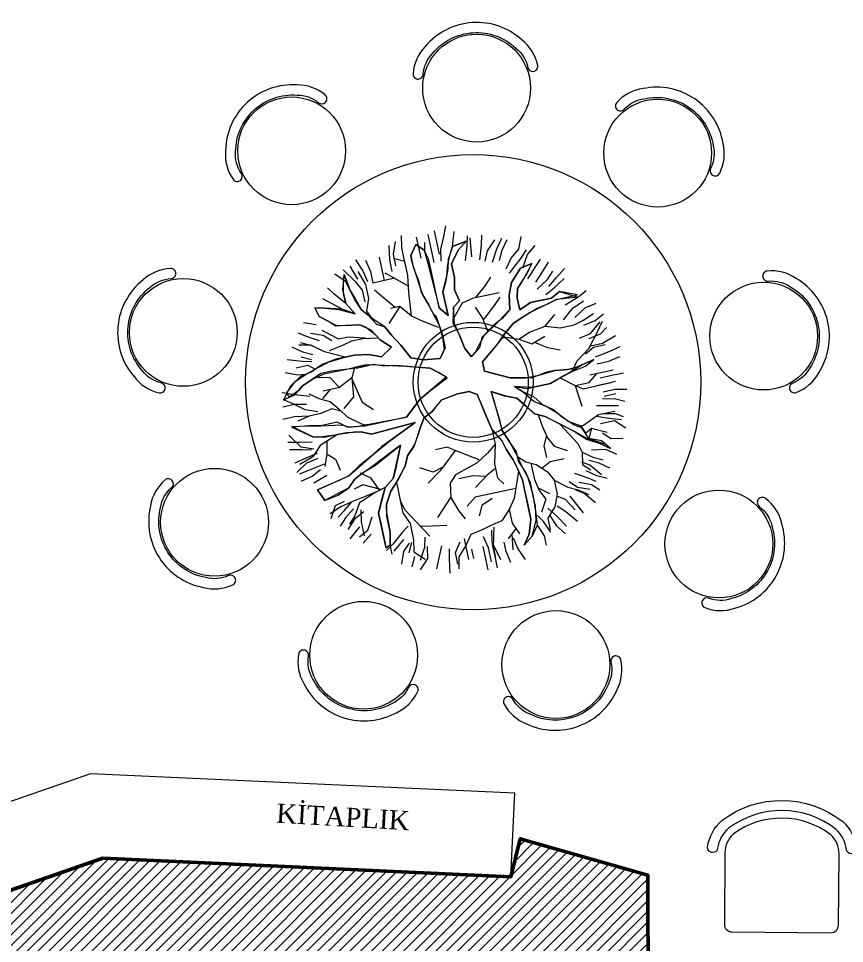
# Model space of a CAD drawing. Header units: millimetres. Extents: x 4980 to 19099, y 3891 to 5773.
# Drawn here: x 5335.9 to 5680.7, y 5071.3 to 5457.4 of the extents above; entities that cross this region are included whole.
import ezdxf

# ---------------------------------------------------------------- set-up
doc = ezdxf.new("R2010")
doc.units = ezdxf.units.MM
for name, color, linetype, lineweight in [('a duvar', 84, 'Continuous', 50), ('no3_ahşap gorunus on kalın', 34, 'Continuous', 20), ('no3_duvar tarama', 253, 'Continuous', 9), ('no3_paslanmaz gorunus on', 163, 'Continuous', 18), ('no3_tefriş izdüşüm', 87, 'Continuous', 15), ('no3_ölçü tefriş', 252, 'Continuous', 0)]:
    doc.layers.add(name, color=color, linetype=linetype, lineweight=lineweight)
doc.layers.add('Kıtc-002 Çizgi', color=7, linetype='Continuous')
doc.layers.add('no3_tefris ön ince_Stift_Nr__194', color=7, linetype='Continuous', lineweight=20, true_color=0x3e007e)
doc.layers.add('no3_yazi tefris_Stift_Nr__152', color=7, linetype='Continuous', lineweight=20, true_color=0x0051a4)
doc.styles.add('ERSTELLTER_STIL_4', font='georgia.ttf')
doc.styles.add('ROMANSTW', font='georgia.ttf')
doc.dimstyles.new('M1', dxfattribs={"dimtxt": 11, "dimasz": 5, "dimexe": 2, "dimexo": 5, "dimgap": 3, "dimtad": 1, "dimdec": 1, "dimzin": 12, "dimdsep": 46, "dimtxsty": 'ROMANSTW', "dimblk": 'ARCHTICK', "dimcen": 0.09, "dimclrd": 251, "dimclre": 251, "dimclrt": 1, "dimadec": 0, "dimazin": 0, "dimtfac": 1, "dimtdec": 1, "dimtix": 1, "dimtmove": 0, "dimatfit": 3, "dimldrblk": 'ARCHTICK', "dimfxl": 1, "dimtolj": 1, "dimtzin": 0, "dimarcsym": 0})

# ---------------------------------------------------------------- blocks, each defined once
blk = doc.blocks.new('S2')
at = {"layer": 'no3_tefris ön ince_Stift_Nr__194', "linetype": 'Continuous', "flags": 128}
for points in [[(-366.36, 3123.35, 0.178701), (-357.54, 3126.97, 0.336852), (-353.17, 3171.56, 0.178701), (-361.12, 3176.83, -0.375565), (-362.74, 3179.09, -0.453948), (-360.15, 3180.95, -0.178701), (-349.76, 3174.06, -0.3419), (-354.67, 3123.85, -0.178701), (-366.2, 3119.12, -0.453948), (-368.39, 3121.44, -0.375565)], [(-363.24, 3173.97), (-392.93, 3176.87, 0.414214), (-396.4, 3174.02), (-400.42, 3132.94, 0.414214), (-397.57, 3129.47), (-367.88, 3126.56, 0.213422), (-359.69, 3129.31, 0.332144), (-355.73, 3169.69, 0.213422)]]:
    blk.add_lwpolyline(points, format="xyb", close=True, dxfattribs=at)
blk = doc.blocks.new('o')
at = {"layer": 'no3_tefris ön ince_Stift_Nr__194', "linetype": 'Continuous', "flags": 128}
blk.add_lwpolyline([(-452696.13, -965640.79, -0.178701), (-452691.67, -965632.37, -0.433633), (-452656.86, -965632.37, -0.178701), (-452652.4, -965640.79, 0.375565), (-452650.3, -965642.63, 0.453948), (-452648.21, -965640.23, 0.178701), (-452654.04, -965629.21, 0.426423), (-452694.49, -965629.21, 0.178701), (-452700.33, -965640.23, 0.453948), (-452698.23, -965642.63, 0.375565)], format="xyb", close=True, dxfattribs=at)
at = {"layer": 'no3_tefris ön ince_Stift_Nr__194', "linetype": 'Continuous'}
blk.add_circle((-452674.27, -965647.99), 22.5, dxfattribs=at)
blk = doc.blocks.new('_ArchTick')
at = {"layer": 'Kıtc-002 Çizgi', "color": 0, "const_width": 0.15}
blk.add_lwpolyline([(-0.5, -0.5), (0.5, 0.5)], dxfattribs=at)
blk = doc.blocks.new('*D95')
at = {"layer": 'Defpoints', "color": 0, "transparency": 16777216}
for p in [(5684.21, 5055.92), (5655.38, 5036.07)]:
    blk.add_point(p, dxfattribs=at)
at = {"layer": 'no3_duvar tarama', "color": 251, "lineweight": -2, "transparency": 16777216}
for p in [(5719.21, 5080), (5655.38, 5036.07)]:
    blk.add_line(p, (5684.21, 5055.92), dxfattribs=at)
at = {"layer": 'no3_duvar tarama', "color": 251, "lineweight": -2, "transparency": 16777216, "xscale": 5, "yscale": 5, "zscale": 5, "rotation": 214.5375401963882}
blk.add_blockref('_ArchTick', (5684.21, 5055.92), dxfattribs=at)
at = {"layer": 'no3_duvar tarama', "color": 1, "transparency": 16777216, "insert": (5700.22, 5078.95), "char_height": 11, "attachment_point": 5, "rotation": 34.5375, "style": 'ROMANSTW'}
blk.add_mtext('\\A1;R35', dxfattribs=at)
blk = doc.blocks.new('AUDIT_I_000527131450-3')
at = {"color": 0, "linetype": 'Continuous'}
for p, q in [((-0.105, 1.993), (0.091, 2.242)), ((0.091, 2.242), (0.05, 2.024)), ((0.469, 2.195), (0.531, 2.211)), ((0.531, 2.055), (0.469, 2.195)), ((0.531, 2.211), (0.656, 2.071)), ((-0.944, 2.024), (-0.788, 2.087)), ((-0.788, 2.087), (-0.695, 1.652)), ((0.578, 1.993), (0.531, 2.055)), ((0.656, 2.071), (0.718, 1.916)), ((-0.851, 1.683), (-0.944, 2.024)), ((-0.121, 1.916), (-0.105, 1.993)), ((0.05, 2.024), (0.019, 1.869)), ((0.64, 1.838), (0.578, 1.993)), ((-0.136, 1.745), (-0.121, 1.916)), ((0.019, 1.869), (-0.028, 1.59)), ((0.687, 1.725), (0.64, 1.838)), ((0.718, 1.916), (0.764, 1.761)), ((-0.152, 1.466), (-0.136, 1.745)), ((0.687, 1.578), (0.687, 1.725)), ((0.764, 1.761), (0.811, 1.59)), ((-0.757, 1.59), (-0.851, 1.683)), ((-0.726, 1.528), (-0.757, 1.59)), ((-0.695, 1.652), (-0.509, 1.311)), ((-0.028, 1.59), (-0.074, 1.528)), ((0.671, 1.404), (0.687, 1.578)), ((0.811, 1.59), (0.826, 1.373)), ((1.339, 1.497), (1.416, 1.59)), ((1.416, 1.59), (1.541, 1.621)), ((1.541, 1.621), (1.509, 1.497)), ((-0.664, 1.373), (-0.726, 1.528)), ((-0.167, 1.373), (-0.152, 1.466)), ((-0.074, 1.528), (-0.09, 1.419)), ((1.25, 1.41), (1.339, 1.497)), ((1.509, 1.497), (1.452, 1.32)), ((-1.689, 1.311), (-1.72, 1.373)), ((-1.72, 1.373), (-1.254, 1.373)), ((-1.254, 1.373), (-1.09, 1.297)), ((-0.447, 0.907), (-0.664, 1.373)), ((-0.229, 1.248), (-0.167, 1.373)), ((-0.09, 1.419), (-0.105, 0.752)), ((0.653, 1.241), (0.671, 1.404)), ((0.826, 1.373), (0.826, 1.248)), ((1.23, 1.279), (1.25, 1.41)), ((-1.534, 1.279), (-1.689, 1.311)), ((-1.267, 1.27), (-1.534, 1.279)), ((-1.161, 1.248), (-1.267, 1.27)), ((-1.006, 1.155), (-1.161, 1.248)), ((-1.09, 1.297), (-0.944, 1.217)), ((-0.944, 1.217), (-0.851, 1.093)), ((-0.509, 1.311), (-0.373, 1.056)), ((-0.217, 1.015), (-0.229, 1.248)), ((0.656, 1.031), (0.653, 1.241)), ((0.826, 1.248), (0.795, 1.062)), ((1.199, 1.093), (1.23, 1.279)), ((1.452, 1.32), (1.354, 1.124)), ((1.354, 1.124), (1.509, 1.217)), ((1.509, 1.217), (1.643, 1.217)), ((1.643, 1.217), (1.789, 1.186)), ((-0.944, 1.093), (-1.006, 1.155)), ((-0.804, 0.969), (-0.944, 1.093)), ((-0.851, 1.093), (-0.587, 0.969)), ((1.152, 1.031), (1.199, 1.093)), ((1.665, 1.124), (1.542, 1.083)), ((1.773, 1.14), (1.665, 1.124)), ((1.882, 1.155), (1.773, 1.14)), ((1.789, 1.186), (1.882, 1.155)), ((-0.726, 0.907), (-0.804, 0.969)), ((-0.587, 0.969), (-0.447, 0.907)), ((-0.373, 1.056), (-0.291, 0.871)), ((-0.198, 0.659), (-0.217, 1.015)), ((0.608, 0.903), (0.656, 1.031)), ((0.795, 1.062), (0.733, 0.907)), ((1.028, 0.923), (1.152, 1.031)), ((1.308, 0.969), (1.16, 0.881)), ((1.385, 1.031), (1.308, 0.969)), ((1.542, 1.083), (1.385, 1.031)), ((-0.602, 0.845), (-0.726, 0.907)), ((-0.499, 0.741), (-0.602, 0.845)), ((-0.291, 0.871), (-0.198, 0.659)), ((0.582, 0.755), (0.608, 0.903)), ((0.733, 0.907), (0.826, 0.752)), ((0.888, 0.814), (0.951, 0.876)), ((0.951, 0.876), (1.028, 0.923)), ((1.16, 0.881), (1.106, 0.783)), ((-0.369, 0.659), (-0.499, 0.741)), ((-0.105, 0.752), (-0.012, 0.643)), ((0.537, 0.594), (0.582, 0.755)), ((0.826, 0.752), (0.888, 0.814)), ((1.106, 0.783), (0.982, 0.721)), ((-0.295, 0.616), (-0.369, 0.659)), ((-0.167, 0.535), (-0.295, 0.616)), ((-0.012, 0.643), (0.085, 0.528)), ((0.826, 0.628), (0.64, 0.535)), ((0.982, 0.721), (0.826, 0.628)), ((-0.105, 0.41), (-0.167, 0.535)), ((0.085, 0.528), (0.17, 0.369)), ((0.489, 0.433), (0.537, 0.594)), ((0.64, 0.535), (0.578, 0.379)), ((-0.043, 0.333), (-0.105, 0.41)), ((0.17, 0.369), (0.282, 0.127)), ((0.454, 0.317), (0.489, 0.433)), ((0.578, 0.379), (0.562, 0.271)), ((0.019, 0.255), (-0.043, 0.333)), ((0.034, 0.147), (0.019, 0.255)), ((0.376, 0.224), (0.454, 0.317)), ((0.562, 0.271), (0.547, 0.162)), ((1.696, 0.24), (1.867, 0.255)), ((1.867, 0.255), (1.944, 0.255)), ((1.944, 0.255), (2.068, 0.162)), ((0.05, 0.038), (0.034, 0.147)), ((0.282, 0.127), (0.376, 0.224)), ((0.547, 0.162), (0.655, 0.081)), ((0.982, 0.084), (1.261, 0.162)), ((1.261, 0.162), (1.409, 0.211)), ((1.409, 0.211), (1.525, 0.224)), ((1.525, 0.224), (1.696, 0.24)), ((2.068, 0.162), (1.975, 0.069)), ((0.05, -0.117), (0.05, 0.038)), ((0.655, 0.081), (0.811, 0.069)), ((0.811, 0.069), (0.982, 0.084)), ((1.199, 0.038), (1.075, -0.055)), ((1.812, 0.06), (1.199, 0.038)), ((1.975, 0.069), (1.812, 0.06)), ((-0.012, -0.21), (0.05, -0.117)), ((0.968, -0.098), (0.795, -0.148)), ((1.168, -0.148), (0.968, -0.098)), ((1.075, -0.055), (1.385, -0.055)), ((1.385, -0.055), (1.587, -0.148)), ((-0.312, -0.267), (-0.097, -0.226)), ((-0.097, -0.226), (-0.012, -0.21)), ((0.609, -0.179), (0.485, -0.241)), ((0.795, -0.148), (0.609, -0.179)), ((1.23, -0.241), (1.168, -0.148)), ((1.385, -0.21), (1.23, -0.241)), ((1.541, -0.241), (1.385, -0.21)), ((1.587, -0.148), (1.727, -0.195)), ((1.727, -0.195), (1.867, -0.257)), ((-0.664, -0.397), (-0.483, -0.299)), ((-0.483, -0.299), (-0.312, -0.267)), ((0.485, -0.241), (0.531, -0.304)), ((0.531, -0.304), (0.64, -0.397)), ((1.727, -0.241), (1.541, -0.241)), ((1.882, -0.366), (1.727, -0.241)), ((1.867, -0.257), (1.944, -0.304)), ((1.944, -0.304), (1.975, -0.49)), ((-2.062, -0.397), (-1.937, -0.49)), ((-1.968, -0.521), (-2.062, -0.397)), ((-0.944, -0.49), (-0.866, -0.459)), ((-0.866, -0.459), (-0.788, -0.428)), ((-0.788, -0.428), (-0.664, -0.397)), ((-0.54, -0.428), (-0.695, -0.49)), ((-0.214, -0.412), (-0.54, -0.428)), ((-0.012, -0.397), (-0.214, -0.412)), ((-0.114, -0.574), (-0.012, -0.397)), ((0.267, -0.366), (0.19, -0.521)), ((0.392, -0.366), (0.267, -0.366)), ((0.485, -0.49), (0.392, -0.366)), ((0.64, -0.397), (0.723, -0.46)), ((0.723, -0.46), (0.86, -0.681)), ((1.975, -0.49), (1.882, -0.366)), ((-1.844, -0.614), (-1.968, -0.521)), ((-1.937, -0.49), (-1.751, -0.552)), ((-1.751, -0.552), (-1.223, -0.552)), ((-1.223, -0.552), (-1.068, -0.521)), ((-1.052, -0.583), (-1.208, -0.629)), ((-1.068, -0.521), (-0.944, -0.49)), ((-0.913, -0.552), (-1.052, -0.583)), ((-0.695, -0.49), (-0.913, -0.552)), ((-0.167, -0.707), (-0.114, -0.574)), ((0.19, -0.521), (0.112, -0.676)), ((0.624, -0.661), (0.485, -0.49)), ((-1.689, -0.629), (-1.844, -0.614)), ((-1.441, -0.645), (-1.689, -0.629)), ((-1.208, -0.629), (-1.441, -0.645)), ((-0.292, -0.8), (-0.167, -0.707)), ((-0.012, -0.707), (-0.109, -0.805)), ((-0.074, -0.924), (-0.012, -0.707)), ((0.112, -0.676), (0.066, -0.878)), ((0.698, -0.741), (0.624, -0.661)), ((0.86, -0.681), (0.982, -0.862)), ((-0.416, -0.893), (-0.292, -0.8)), ((-0.109, -0.805), (-0.258, -0.919)), ((0.795, -0.862), (0.698, -0.741)), ((-0.478, -1.017), (-0.416, -0.893)), ((-0.258, -0.919), (-0.357, -1.064)), ((-0.074, -1.173), (-0.074, -0.924)), ((0.066, -0.878), (0.066, -1.048)), ((0.826, -0.94), (0.795, -0.862)), ((0.888, -1.111), (0.826, -0.94)), ((0.982, -0.862), (1.168, -0.893)), ((1.168, -0.893), (1.323, -0.955)), ((1.323, -0.955), (1.478, -1.111)), ((-0.616, -1.184), (-0.478, -1.017)), ((-0.357, -1.064), (-0.478, -1.188)), ((0.066, -1.048), (0.081, -1.266)), ((1.106, -0.986), (0.951, -0.986)), ((0.951, -0.986), (1.013, -1.142)), ((1.23, -1.017), (1.106, -0.986)), ((1.308, -1.095), (1.23, -1.017)), ((-0.757, -1.359), (-0.616, -1.184)), ((-0.478, -1.188), (-0.602, -1.297)), ((-0.043, -1.266), (-0.074, -1.173)), ((0.951, -1.359), (0.888, -1.111)), ((1.013, -1.142), (1.013, -1.421)), ((1.447, -1.219), (1.308, -1.095)), ((1.478, -1.111), (1.509, -1.266)), ((-0.602, -1.297), (-0.695, -1.444)), ((0.003, -1.421), (-0.043, -1.266)), ((0.081, -1.266), (0.058, -1.427)), ((1.509, -1.266), (1.447, -1.219)), ((-0.903, -1.519), (-0.757, -1.359)), ((-0.695, -1.444), (-0.804, -1.483)), ((0.081, -1.638), (0.003, -1.421)), ((0.058, -1.427), (0.066, -1.561)), ((0.982, -1.483), (0.951, -1.359)), ((1.013, -1.421), (1.075, -1.545)), ((-0.882, -1.514), (-1.006, -1.716)), ((-1.006, -1.716), (-0.903, -1.519)), ((-0.757, -1.576), (-0.882, -1.514)), ((-0.804, -1.483), (-0.757, -1.576)), ((0.066, -1.561), (0.109, -1.787)), ((0.951, -1.762), (0.982, -1.483)), ((1.075, -1.545), (0.951, -1.762)), ((0.109, -1.787), (0.081, -1.638))]:
    blk.add_line(p, q, dxfattribs=at)
blk = doc.blocks.new('P_______________10____A_')
at = {"layer": 'no3_tefriş izdüşüm', "linetype": 'Continuous'}
for p, q in [((-0.509, 2.304), (-0.416, 2.149)), ((-0.354, 2.149), (-0.385, 2.304)), ((-0.198, 2.335), (-0.229, 2.18)), ((-0.198, 2.18), (-0.012, 2.304)), ((-0.136, 2.18), (-0.105, 2.335)), ((0.205, 2.18), (0.205, 2.335)), ((0.361, 2.149), (0.361, 2.304)), ((-0.633, 2.273), (-0.602, 2.118)), ((-0.509, 2.118), (-0.54, 2.273)), ((-0.354, 2.055), (-0.416, 2.242)), ((-0.229, 2.18), (-0.261, 2.055)), ((-0.261, 2.024), (-0.198, 2.18)), ((-0.167, 2.024), (-0.136, 2.18)), ((0.081, 2.242), (-0.012, 2.118)), ((0.05, 2.024), (0.081, 2.242)), ((0.174, 1.993), (0.205, 2.18)), ((0.361, 2.149), (0.454, 2.273)), ((0.609, 2.149), (0.454, 2.273)), ((0.454, 2.273), (0.485, 2.118)), ((0.485, 2.118), (0.547, 2.273)), ((0.795, 2.18), (0.733, 2.024)), ((-0.788, 2.087), (-0.944, 2.024)), ((-0.757, 1.931), (-0.788, 2.087)), ((-0.633, 1.931), (-0.695, 2.118)), ((-0.602, 2.118), (-0.54, 1.993)), ((-0.478, 1.931), (-0.509, 2.118)), ((-0.416, 2.149), (-0.385, 1.993)), ((-0.323, 1.993), (-0.354, 2.149)), ((-0.229, 1.931), (-0.354, 2.055)), ((-0.012, 2.118), (-0.105, 1.993)), ((0.174, 1.993), (0.143, 2.149)), ((0.267, 2.024), (0.361, 2.149)), ((0.329, 1.993), (0.361, 2.149)), ((0.423, 1.931), (0.485, 2.118)), ((0.485, 2.118), (0.578, 1.993)), ((0.702, 1.993), (0.609, 2.149)), ((0.888, 1.931), (0.951, 2.118)), ((-1.192, 1.993), (-1.037, 1.9)), ((-1.068, 1.838), (-1.13, 1.993)), ((-0.944, 2.024), (-0.913, 1.838)), ((-0.726, 1.776), (-0.757, 1.931)), ((-0.354, 1.869), (-0.509, 1.931)), ((-0.136, 1.683), (-0.229, 1.931)), ((-0.105, 1.993), (-0.136, 1.838)), ((0.019, 1.869), (0.05, 2.024)), ((0.174, 1.838), (0.174, 1.993)), ((0.205, 1.869), (0.267, 2.024)), ((0.361, 1.807), (0.454, 1.931)), ((0.578, 1.993), (0.64, 1.838)), ((0.733, 1.838), (0.702, 1.993)), ((0.733, 2.024), (0.718, 1.916)), ((0.826, 2.024), (0.826, 1.869)), ((0.857, 1.807), (0.888, 1.931)), ((0.951, 1.931), (0.888, 1.807)), ((1.106, 2.024), (1.013, 1.9)), ((1.075, 1.776), (1.106, 1.931)), ((-1.223, 1.807), (-1.316, 1.9)), ((-1.192, 1.9), (-1.13, 1.807)), ((-1.037, 1.683), (-1.068, 1.838)), ((-1.037, 1.9), (-1.006, 1.776)), ((-0.913, 1.838), (-0.851, 1.683)), ((-0.354, 1.869), (-0.447, 1.776)), ((-0.198, 1.838), (-0.354, 1.869)), ((-0.136, 1.838), (-0.136, 1.652)), ((0.019, 1.652), (0.019, 1.869)), ((0.205, 1.683), (0.174, 1.838)), ((0.64, 1.838), (0.671, 1.683)), ((0.795, 1.683), (0.733, 1.838)), ((0.826, 1.869), (0.755, 1.785)), ((1.013, 1.9), (0.951, 1.776)), ((1.137, 1.9), (1.075, 1.776)), ((1.199, 1.807), (1.261, 1.9)), ((-1.503, 1.807), (-1.378, 1.652)), ((-1.378, 1.807), (-1.254, 1.683)), ((-1.223, 1.683), (-1.316, 1.776)), ((-1.13, 1.683), (-1.223, 1.807)), ((-1.13, 1.807), (-1.037, 1.683)), ((-0.695, 1.652), (-0.726, 1.776)), ((-0.447, 1.776), (-0.602, 1.745)), ((0.298, 1.683), (0.361, 1.807)), ((0.454, 1.652), (0.361, 1.776)), ((0.454, 1.528), (0.454, 1.745)), ((0.609, 1.621), (0.64, 1.776)), ((0.951, 1.621), (1.075, 1.776)), ((1.075, 1.776), (0.982, 1.652)), ((1.106, 1.652), (1.199, 1.807)), ((1.23, 1.745), (1.168, 1.59)), ((1.385, 1.807), (1.323, 1.652)), ((-1.596, 1.652), (-1.503, 1.528)), ((-1.503, 1.683), (-1.441, 1.559)), ((-1.316, 1.621), (-1.503, 1.621)), ((-1.161, 1.59), (-1.316, 1.621)), ((-1.254, 1.683), (-1.192, 1.559)), ((-1.068, 1.59), (-1.223, 1.683)), ((-0.977, 1.352), (-1.068, 1.59)), ((-1.006, 1.497), (-1.037, 1.683)), ((-0.851, 1.497), (-0.882, 1.621)), ((-0.851, 1.683), (-0.757, 1.59)), ((-0.757, 1.59), (-0.695, 1.466)), ((-0.602, 1.497), (-0.695, 1.652)), ((-0.136, 1.652), (-0.136, 1.559)), ((-0.074, 1.528), (0.019, 1.652)), ((0.05, 1.497), (0.174, 1.59)), ((0.143, 1.559), (0.205, 1.683)), ((0.174, 1.59), (0.298, 1.683)), ((0.454, 1.528), (0.609, 1.621)), ((0.671, 1.683), (0.671, 1.559)), ((0.826, 1.497), (0.795, 1.683)), ((0.826, 1.373), (0.951, 1.621)), ((1.168, 1.59), (1.075, 1.497)), ((1.075, 1.404), (1.23, 1.59)), ((1.416, 1.59), (1.261, 1.404)), ((1.541, 1.621), (1.416, 1.59)), ((1.509, 1.497), (1.541, 1.621)), ((-1.441, 1.559), (-1.285, 1.466)), ((-0.975, 1.342), (-1.006, 1.497)), ((-0.959, 1.279), (-0.851, 1.497)), ((-0.788, 1.373), (-0.695, 1.497)), ((-0.695, 1.466), (-0.633, 1.279)), ((-0.509, 1.311), (-0.602, 1.497)), ((-0.136, 1.559), (-0.167, 1.373)), ((-0.105, 1.311), (-0.074, 1.528)), ((-0.074, 1.342), (0.05, 1.497)), ((0.298, 1.373), (0.174, 1.528)), ((0.547, 1.342), (0.454, 1.528)), ((0.671, 1.559), (0.671, 1.404)), ((0.826, 1.248), (0.826, 1.497)), ((0.982, 1.373), (0.951, 1.559)), ((1.447, 1.279), (1.509, 1.497)), ((1.447, 1.279), (1.634, 1.497)), ((-1.689, 1.279), (-1.751, 1.373)), ((-1.534, 1.373), (-1.72, 1.373)), ((-1.409, 1.373), (-1.534, 1.373)), ((-1.254, 1.373), (-1.409, 1.373)), ((-1.13, 1.311), (-1.254, 1.373)), ((-0.944, 1.217), (-0.975, 1.342)), ((-0.964, 1.299), (-0.788, 1.373)), ((-0.167, 1.373), (-0.229, 1.248)), ((-0.105, 1.279), (-0.074, 1.342)), ((0.544, 1.348), (0.205, 1.279)), ((0.547, 1.342), (0.298, 1.373)), ((0.671, 1.279), (0.547, 1.342)), ((0.671, 1.404), (0.671, 1.248)), ((1.013, 1.248), (0.982, 1.373)), ((1.075, 1.279), (1.075, 1.404)), ((1.261, 1.404), (1.23, 1.279)), ((1.509, 1.217), (1.665, 1.342)), ((1.665, 1.342), (1.758, 1.404)), ((-1.968, 1.217), (-1.813, 1.155)), ((-1.813, 1.311), (-1.689, 1.311)), ((-1.782, 1.279), (-1.658, 1.124)), ((-1.689, 1.311), (-1.534, 1.279)), ((-1.565, 1.124), (-1.689, 1.279)), ((-1.534, 1.279), (-1.316, 1.279)), ((-1.316, 1.279), (-1.161, 1.248)), ((-1.161, 1.248), (-1.006, 1.155)), ((-0.944, 1.217), (-1.13, 1.311)), ((-0.851, 1.093), (-0.944, 1.217)), ((-0.633, 1.279), (-0.447, 0.907)), ((-0.416, 1.155), (-0.509, 1.311)), ((-0.229, 1.248), (-0.198, 0.659)), ((-0.105, 1.124), (-0.105, 1.311)), ((0.205, 1.279), (0.081, 1.155)), ((0.671, 1.124), (0.671, 1.279)), ((0.671, 1.248), (0.671, 1.093)), ((0.795, 1.062), (0.826, 1.248)), ((1.013, 1.062), (1.075, 1.279)), ((1.013, 1.093), (1.013, 1.248)), ((1.23, 1.279), (1.199, 1.093)), ((1.354, 1.124), (1.447, 1.279)), ((1.509, 1.217), (1.354, 1.124)), ((1.696, 1.217), (1.509, 1.217)), ((1.882, 1.155), (1.696, 1.217)), ((1.789, 1.155), (1.913, 1.279)), ((-2.031, 1.093), (-1.906, 1.031)), ((-1.844, 1.093), (-1.72, 1.031)), ((-1.813, 1.155), (-1.72, 1.062)), ((-1.503, 1.031), (-1.565, 1.124)), ((-1.006, 1.155), (-0.882, 1.031)), ((-0.726, 1.031), (-0.851, 1.093)), ((-0.198, 0.659), (-0.416, 1.155)), ((-0.105, 0.752), (-0.105, 1.124)), ((0.671, 1.093), (0.64, 0.969)), ((0.982, 0.907), (1.013, 1.093)), ((1.199, 1.093), (1.106, 0.969)), ((1.385, 1.031), (1.541, 1.093)), ((1.541, 1.093), (1.789, 1.155)), ((1.665, 1.124), (1.882, 1.155)), ((1.944, 1.155), (1.758, 1.031)), ((-1.968, 0.876), (-2.093, 1)), ((-1.844, 1.031), (-1.968, 0.907)), ((-1.968, 0.969), (-1.813, 0.876)), ((-1.689, 1), (-1.844, 1.031)), ((-1.285, 1.031), (-1.689, 0.783)), ((-1.472, 1), (-1.689, 1)), ((-1.316, 1.062), (-1.472, 1)), ((-1.192, 1.062), (-1.316, 1.062)), ((-1.161, 1.062), (-1.285, 1.031)), ((-0.913, 1.062), (-1.192, 1.062)), ((-0.882, 1.031), (-0.726, 0.907)), ((-0.447, 0.907), (-0.726, 1.031)), ((0.64, 0.969), (0.547, 0.628)), ((0.733, 0.907), (0.795, 1.062)), ((1.106, 0.969), (0.951, 0.876)), ((1.23, 0.907), (1.385, 1.031)), ((1.246, 0.92), (1.354, 0.969)), ((1.354, 0.969), (1.509, 0.907)), ((1.634, 0.969), (1.478, 0.969)), ((1.758, 1.031), (1.634, 0.969)), ((1.696, 0.907), (1.882, 0.969)), ((1.975, 1.062), (1.789, 1)), ((1.882, 0.907), (2.037, 0.969)), ((-1.813, 0.845), (-1.968, 0.876)), ((-1.813, 0.876), (-1.689, 0.845)), ((-1.534, 0.876), (-1.565, 0.721)), ((-0.726, 0.907), (-0.602, 0.845)), ((-0.602, 0.845), (-0.478, 0.721)), ((0.826, 0.752), (0.733, 0.907)), ((0.951, 0.876), (0.826, 0.752)), ((1.106, 0.783), (1.23, 0.907)), ((1.509, 0.907), (1.696, 0.907)), ((1.727, 0.876), (1.882, 0.907)), ((2.006, 0.845), (1.851, 0.814)), ((-2.124, 0.783), (-1.844, 0.659)), ((0.081, 0.535), (-0.105, 0.752)), ((0.982, 0.721), (1.106, 0.783)), ((1.478, 0.721), (1.603, 0.814)), ((1.851, 0.814), (1.696, 0.814)), ((1.696, 0.522), (1.696, 0.814)), ((-2.217, 0.628), (-2.031, 0.597)), ((-1.565, 0.721), (-1.596, 0.535)), ((-1.472, 0.628), (-1.378, 0.535)), ((-0.882, 0.472), (-1.006, 0.659)), ((-0.882, 0.566), (-0.788, 0.721)), ((-0.478, 0.721), (-0.261, 0.597)), ((0.547, 0.628), (0.454, 0.317)), ((0.64, 0.535), (0.826, 0.628)), ((0.826, 0.628), (0.982, 0.721)), ((1.323, 0.535), (1.137, 0.721)), ((1.323, 0.597), (1.478, 0.721)), ((1.323, 0.535), (1.323, 0.659)), ((1.559, 0.368), (1.789, 0.628)), ((1.696, 0.659), (2.006, 0.659)), ((-2.031, 0.472), (-2.186, 0.503)), ((-2.124, 0.503), (-1.968, 0.503)), ((-2.031, 0.597), (-1.906, 0.566)), ((-1.968, 0.503), (-1.844, 0.41)), ((-1.378, 0.535), (-1.254, 0.41)), ((-0.843, 0.428), (-0.882, 0.566)), ((-0.261, 0.597), (-0.167, 0.535)), ((-0.167, 0.535), (-0.105, 0.41)), ((0.298, 0.131), (0.081, 0.535)), ((0.578, 0.379), (0.64, 0.535)), ((1.168, 0.41), (1.323, 0.535)), ((1.789, 0.535), (1.944, 0.535)), ((1.944, 0.535), (2.131, 0.503)), ((-1.906, 0.348), (-2.031, 0.472)), ((-1.254, 0.41), (-1.441, 0.348)), ((-1.068, 0.379), (-1.254, 0.41)), ((-0.975, 0.286), (-1.068, 0.379)), ((-0.664, 0.224), (-0.882, 0.472)), ((-0.602, 0.317), (-0.602, 0.472)), ((-0.105, 0.41), (0.019, 0.255)), ((0.547, 0.162), (0.578, 0.379)), ((1.075, 0.286), (1.168, 0.41)), ((1.168, 0.41), (1.478, 0.379)), ((1.478, 0.379), (1.696, 0.348)), ((1.851, 0.472), (2.006, 0.472)), ((1.882, 0.348), (1.944, 0.472)), ((2.006, 0.472), (2.162, 0.41)), ((-2.093, 0.348), (-1.968, 0.348)), ((-1.968, 0.286), (-2.093, 0.286)), ((-1.968, 0.348), (-1.813, 0.348)), ((-1.782, 0.255), (-1.906, 0.348)), ((-1.751, 0.1), (-1.782, 0.255)), ((-1.441, 0.348), (-1.565, 0.286)), ((-1.037, 0.069), (-1.037, 0.255)), ((-0.882, -0.024), (-0.975, 0.286)), ((-0.664, 0.224), (-0.602, 0.317)), ((0.019, 0.255), (0.05, 0.038)), ((0.454, 0.317), (0.298, 0.131)), ((0.951, 0.1), (1.075, 0.286)), ((1.789, 0.255), (1.603, 0.224)), ((1.696, 0.348), (1.882, 0.348)), ((1.758, 0.348), (1.913, 0.348)), ((1.944, 0.255), (1.789, 0.255)), ((1.913, 0.348), (2.068, 0.348)), ((2.068, 0.162), (1.944, 0.255)), ((2.068, 0.348), (2.224, 0.317)), ((-2.279, 0.131), (-2.093, 0.131)), ((-2.093, 0.131), (-1.968, 0.131)), ((-1.316, 0.1), (-1.409, 0.224)), ((-0.851, -0.055), (-0.664, 0.224)), ((0.671, 0.069), (0.547, 0.162)), ((1.137, 0.131), (1.106, 0.1)), ((1.261, 0.162), (1.137, 0.131)), ((1.447, 0.224), (1.261, 0.162)), ((1.603, 0.224), (1.447, 0.224)), ((1.882, 0.131), (2.006, 0.131)), ((1.975, 0.069), (2.068, 0.162)), ((2.006, 0.131), (2.162, 0.131)), ((-2.279, 0.007), (-2.124, 0.007)), ((-2.186, 0.069), (-1.999, 0.069)), ((-2.186, -0.055), (-1.937, 0.007)), ((-2.124, 0.007), (-1.968, 0.007)), ((-1.999, 0.007), (-2.124, 0.007)), ((-1.999, 0.069), (-1.844, 0.1)), ((-1.751, -0.055), (-1.999, 0.007)), ((-1.937, 0.007), (-1.782, -0.024)), ((-1.72, -0.024), (-1.751, 0.1)), ((-1.441, 0.038), (-1.565, 0.1)), ((-1.378, -0.117), (-1.441, 0.038)), ((-1.316, -0.446), (-1.316, 0.1)), ((-1.068, -0.117), (-1.192, 0.069)), ((-1.082, -0.097), (-1.037, 0.069)), ((0.05, 0.038), (0.05, -0.117)), ((0.857, 0.069), (0.671, 0.069)), ((1.106, 0.1), (0.857, 0.069)), ((1.075, -0.055), (1.199, 0.038)), ((1.199, 0.038), (1.385, 0.038)), ((1.385, 0.038), (1.509, 0.038)), ((1.509, 0.038), (1.696, 0.038)), ((1.696, 0.038), (1.851, 0.038)), ((1.851, 0.038), (1.975, 0.069)), ((1.944, 0.069), (2.068, 0.038)), ((-1.689, -0.179), (-1.72, -0.024)), ((-1.006, -0.241), (-1.068, -0.117)), ((-0.788, -0.179), (-0.882, -0.024)), ((0.05, -0.117), (-0.012, -0.21)), ((0.795, -0.148), (0.951, -0.117)), ((0.951, -0.117), (1.168, -0.148)), ((1.23, -0.055), (1.075, -0.055)), ((1.385, -0.055), (1.23, -0.055)), ((1.509, -0.117), (1.385, -0.055)), ((1.665, -0.179), (1.509, -0.117)), ((1.789, -0.024), (1.975, -0.024)), ((1.789, -0.117), (1.944, -0.148)), ((1.882, -0.117), (2.006, -0.117)), ((1.975, -0.024), (2.162, -0.024)), ((2.006, -0.117), (2.193, -0.117)), ((-2.248, -0.179), (-2.093, -0.148)), ((-2.093, -0.148), (-1.968, -0.148)), ((-1.829, -0.335), (-1.937, -0.21)), ((-1.565, -0.304), (-1.689, -0.179)), ((-0.695, -0.304), (-0.788, -0.179)), ((-0.012, -0.21), (-0.509, -0.304)), ((0.485, -0.241), (0.609, -0.179)), ((0.609, -0.179), (0.795, -0.148)), ((1.034, -0.129), (1.199, -0.273)), ((1.168, -0.148), (1.23, -0.241)), ((1.23, -0.241), (1.385, -0.21)), ((1.385, -0.21), (1.541, -0.241)), ((1.789, -0.21), (1.665, -0.179)), ((1.944, -0.304), (1.789, -0.21)), ((1.944, -0.148), (2.068, -0.21)), ((2.068, -0.21), (2.224, -0.273)), ((-2.093, -0.304), (-2.248, -0.366)), ((-2.093, -0.241), (-1.883, -0.273)), ((-1.937, -0.273), (-2.093, -0.304)), ((-1.751, -0.304), (-1.906, -0.366)), ((-1.565, -0.304), (-1.751, -0.304)), ((-1.441, -0.397), (-1.565, -0.304)), ((-1.13, -0.241), (-1.223, -0.304)), ((-0.944, -0.241), (-1.13, -0.241)), ((-0.695, -0.304), (-0.944, -0.241)), ((-0.509, -0.304), (-0.695, -0.304)), ((-0.509, -0.304), (-0.664, -0.397)), ((0.578, -0.366), (0.485, -0.241)), ((1.199, -0.273), (1.23, -0.428)), ((1.541, -0.241), (1.727, -0.241)), ((1.727, -0.241), (1.882, -0.366)), ((1.975, -0.49), (1.944, -0.304)), ((1.944, -0.304), (2.131, -0.366)), ((-1.937, -0.49), (-2.062, -0.397)), ((-2.062, -0.397), (-1.968, -0.521)), ((-1.102, -0.528), (-1.441, -0.397)), ((-0.788, -0.428), (-0.944, -0.49)), ((-0.664, -0.397), (-0.788, -0.428)), ((-0.695, -0.49), (-0.54, -0.428)), ((-0.54, -0.428), (-0.416, -0.428)), ((-0.416, -0.428), (-0.012, -0.397)), ((-0.012, -0.397), (-0.105, -0.552)), ((0.112, -0.676), (0.267, -0.366)), ((0.267, -0.366), (0.392, -0.366)), ((0.392, -0.366), (0.578, -0.614)), ((0.702, -0.428), (0.578, -0.366)), ((0.826, -0.614), (0.702, -0.428)), ((0.951, -0.49), (1.106, -0.428)), ((1.23, -0.428), (1.23, -0.645)), ((1.23, -0.459), (1.354, -0.614)), ((1.727, -0.428), (1.913, -0.49)), ((1.882, -0.366), (1.975, -0.49)), ((-1.968, -0.521), (-1.782, -0.614)), ((-1.751, -0.552), (-1.937, -0.49)), ((-1.534, -0.552), (-1.751, -0.552)), ((-1.378, -0.552), (-1.534, -0.552)), ((-1.223, -0.552), (-1.378, -0.552)), ((-1.068, -0.521), (-1.223, -0.552)), ((-1.13, -0.614), (-0.975, -0.552)), ((-0.944, -0.49), (-1.068, -0.521)), ((-0.913, -0.552), (-1.006, -0.645)), ((-0.975, -0.552), (-0.851, -0.552)), ((-0.851, -0.552), (-0.695, -0.49)), ((-0.105, -0.552), (-0.167, -0.707)), ((0.764, -0.521), (0.951, -0.49)), ((0.922, -0.495), (1.075, -0.676)), ((1.758, -0.521), (2.006, -0.552)), ((1.913, -0.49), (2.037, -0.521)), ((-1.999, -0.676), (-2.124, -0.676)), ((-1.844, -0.614), (-1.999, -0.676)), ((-1.968, -0.769), (-1.813, -0.707)), ((-1.813, -0.707), (-1.72, -0.645)), ((-1.782, -0.614), (-1.596, -0.645)), ((-1.534, -0.8), (-1.689, -0.707)), ((-1.596, -0.645), (-1.441, -0.645)), ((-1.441, -0.645), (-1.285, -0.645)), ((-1.254, -0.707), (-1.409, -0.738)), ((-1.285, -0.645), (-1.13, -0.614)), ((-1.037, -0.707), (-1.254, -0.707)), ((-1.006, -0.645), (-1.068, -0.769)), ((-0.167, -0.707), (-0.416, -0.893)), ((-0.105, -0.8), (-0.012, -0.707)), ((-0.012, -0.707), (-0.074, -0.862)), ((0.081, -0.8), (0.112, -0.676)), ((0.578, -0.614), (0.671, -0.707)), ((0.64, -0.676), (0.64, -0.738)), ((0.671, -0.707), (0.795, -0.862)), ((0.888, -0.738), (0.826, -0.614)), ((1.075, -0.676), (1.168, -0.769)), ((1.23, -0.645), (1.23, -0.769)), ((1.354, -0.614), (1.447, -0.707)), ((1.665, -0.676), (1.789, -0.738)), ((1.696, -0.614), (1.882, -0.676)), ((1.882, -0.676), (2.006, -0.707)), ((-1.782, -0.769), (-1.937, -0.769)), ((-1.751, -0.8), (-1.906, -0.862)), ((-1.658, -0.893), (-1.782, -0.769)), ((-1.782, -0.893), (-1.658, -0.8)), ((-1.409, -0.738), (-1.534, -0.8)), ((-1.378, -0.738), (-1.472, -0.862)), ((-1.068, -0.769), (-1.192, -0.893)), ((-1.13, -0.831), (-1.068, -0.955)), ((-0.198, -0.924), (-0.105, -0.8)), ((0.05, -0.955), (0.081, -0.8)), ((0.64, -0.738), (0.578, -0.893)), ((0.982, -0.862), (0.888, -0.738)), ((1.634, -0.769), (1.789, -0.862)), ((1.789, -0.738), (1.913, -0.862)), ((-1.906, -0.862), (-2.031, -0.955)), ((-1.937, -0.986), (-1.782, -0.893)), ((-1.751, -1.017), (-1.658, -0.924)), ((-1.503, -0.955), (-1.658, -0.893)), ((-1.596, -1.048), (-1.534, -0.955)), ((-1.316, -0.955), (-1.503, -0.955)), ((-1.316, -0.955), (-1.441, -1.111)), ((-1.192, -0.893), (-1.316, -0.955)), ((-1.068, -0.955), (-1.068, -1.142)), ((-1.006, -0.924), (-0.851, -0.924)), ((-0.851, -0.924), (-0.726, -0.986)), ((-0.602, -0.955), (-0.757, -0.986)), ((-0.435, -0.931), (-0.602, -0.955)), ((-0.416, -0.893), (-0.478, -1.017)), ((-0.323, -1.017), (-0.198, -0.924)), ((-0.074, -0.862), (-0.074, -0.986)), ((0.081, -1.142), (0.05, -0.955)), ((0.578, -0.893), (0.485, -1.048)), ((0.578, -0.893), (0.64, -1.048)), ((0.795, -0.862), (0.857, -1.017)), ((1.168, -0.893), (0.982, -0.862)), ((1.323, -0.955), (1.168, -0.893)), ((1.478, -1.111), (1.323, -0.955)), ((1.447, -0.955), (1.603, -1.142)), ((1.509, -0.924), (1.634, -1.017)), ((1.634, -0.862), (1.758, -0.924)), ((1.758, -0.924), (1.882, -1.017)), ((1.789, -0.862), (1.913, -0.955)), ((-1.906, -1.142), (-1.751, -1.017)), ((-1.751, -1.142), (-1.596, -1.048)), ((-0.882, -1.048), (-0.975, -1.204)), ((-0.757, -0.986), (-0.882, -1.048)), ((-0.478, -1.017), (-0.633, -1.204)), ((-0.416, -1.142), (-0.323, -1.017)), ((-0.074, -0.986), (-0.074, -1.173)), ((0.497, -1.085), (0.392, -1.235)), ((0.485, -1.048), (0.547, -1.235)), ((0.64, -1.048), (0.671, -1.266)), ((0.857, -1.017), (0.919, -1.204)), ((1.013, -1.142), (0.951, -0.986)), ((0.951, -0.986), (1.106, -0.986)), ((1.106, -0.986), (1.23, -1.017)), ((1.23, -1.017), (1.385, -1.173)), ((1.634, -1.017), (1.727, -1.142)), ((-1.689, -1.173), (-1.813, -1.235)), ((-1.565, -1.111), (-1.689, -1.173)), ((-1.565, -1.297), (-1.503, -1.204)), ((-1.441, -1.111), (-1.503, -1.235)), ((-1.472, -1.235), (-1.378, -1.142)), ((-0.616, -1.184), (-0.913, -1.359)), ((-0.633, -1.204), (-0.757, -1.359)), ((-0.54, -1.235), (-0.416, -1.142)), ((-0.074, -1.173), (-0.012, -1.359)), ((0.081, -1.266), (0.081, -1.142)), ((0.919, -1.204), (0.951, -1.359)), ((1.013, -1.266), (1.013, -1.142)), ((1.323, -1.173), (1.416, -1.266)), ((1.385, -1.173), (1.509, -1.266)), ((1.509, -1.266), (1.478, -1.111)), ((1.478, -1.142), (1.634, -1.235)), ((1.603, -1.142), (1.696, -1.235)), ((1.727, -1.142), (1.882, -1.204)), ((-1.72, -1.421), (-1.565, -1.297)), ((-1.503, -1.235), (-1.596, -1.359)), ((-1.534, -1.39), (-1.472, -1.235)), ((-1.409, -1.266), (-1.472, -1.421)), ((-1.285, -1.235), (-1.378, -1.39)), ((-0.664, -1.359), (-0.54, -1.235)), ((-0.027, -1.313), (-0.167, -1.483)), ((0.05, -1.483), (0.081, -1.266)), ((0.392, -1.235), (0.329, -1.39)), ((0.671, -1.266), (0.609, -1.452)), ((0.671, -1.266), (0.795, -1.421)), ((1.013, -1.421), (1.013, -1.266)), ((1.168, -1.266), (1.261, -1.421)), ((1.261, -1.266), (1.385, -1.39)), ((1.416, -1.266), (1.541, -1.39)), ((1.634, -1.235), (1.727, -1.359)), ((-1.472, -1.421), (-1.565, -1.514)), ((-1.378, -1.39), (-1.441, -1.483)), ((-1.378, -1.514), (-1.285, -1.39)), ((-1.192, -1.359), (-1.285, -1.452)), ((-1.223, -1.452), (-1.161, -1.359)), ((-1.037, -1.39), (-1.192, -1.359)), ((-1.037, -1.39), (-1.13, -1.514)), ((-0.913, -1.359), (-1.037, -1.39)), ((-0.757, -1.359), (-0.882, -1.483)), ((-0.726, -1.452), (-0.664, -1.359)), ((-0.695, -1.405), (-0.695, -1.483)), ((-0.012, -1.359), (0.019, -1.483)), ((0.951, -1.359), (0.982, -1.483)), ((1.075, -1.545), (1.013, -1.421)), ((1.075, -1.359), (1.137, -1.483)), ((1.168, -1.421), (1.261, -1.545)), ((1.261, -1.421), (1.354, -1.514)), ((1.385, -1.39), (1.478, -1.483)), ((-1.441, -1.638), (-1.378, -1.514)), ((-1.378, -1.576), (-1.223, -1.452)), ((-1.223, -1.576), (-1.161, -1.452)), ((-1.13, -1.514), (-1.192, -1.638)), ((-1.068, -1.7), (-1.037, -1.514)), ((-0.882, -1.483), (-0.975, -1.638)), ((-0.944, -1.669), (-0.882, -1.514)), ((-0.882, -1.514), (-0.726, -1.452)), ((-0.695, -1.483), (-0.602, -1.7)), ((-0.167, -1.483), (-0.447, -1.514)), ((-0.167, -1.483), (-0.229, -1.576)), ((-0.167, -1.483), (-0.167, -1.669)), ((0.019, -1.483), (0.05, -1.669)), ((0.019, -1.483), (0.143, -1.576)), ((0.081, -1.638), (0.05, -1.483)), ((0.609, -1.452), (0.609, -1.638)), ((0.702, -1.514), (0.826, -1.669)), ((0.982, -1.483), (0.982, -1.638)), ((0.982, -1.762), (1.075, -1.545)), ((1.137, -1.483), (1.23, -1.638)), ((1.261, -1.545), (1.354, -1.669)), ((-1.316, -1.7), (-1.223, -1.576)), ((-0.975, -1.638), (-1.068, -1.762)), ((-1.068, -1.762), (-0.944, -1.669)), ((-0.757, -1.576), (-0.851, -1.762)), ((-0.616, -1.673), (-0.664, -1.793)), ((-0.229, -1.576), (-0.229, -1.793)), ((-0.167, -1.669), (-0.074, -1.793)), ((0.05, -1.669), (0.112, -1.793)), ((0.112, -1.793), (0.081, -1.638)), ((0.143, -1.576), (0.267, -1.762)), ((0.423, -1.669), (0.454, -1.824)), ((0.609, -1.638), (0.64, -1.762)), ((0.702, -1.669), (0.795, -1.824)), ((0.826, -1.669), (0.888, -1.824)), ((0.888, -1.576), (0.951, -1.762)), ((0.982, -1.638), (0.982, -1.762)), ((-1.161, -1.824), (-1.068, -1.7)), ((-0.975, -1.949), (-0.944, -1.793)), ((-0.944, -1.793), (-0.851, -1.7)), ((-0.726, -1.887), (-0.726, -1.7)), ((-0.664, -1.793), (-0.726, -1.98)), ((-0.602, -1.762), (-0.633, -1.918)), ((-0.602, -1.7), (-0.602, -1.918)), ((-0.478, -1.7), (-0.509, -1.824)), ((-0.447, -1.949), (-0.416, -1.793)), ((-0.229, -1.918), (-0.229, -1.762)), ((-0.229, -1.793), (-0.229, -1.949)), ((-0.074, -1.887), (-0.074, -1.7)), ((0.267, -1.824), (0.205, -1.7)), ((0.267, -1.762), (0.454, -1.918)), ((0.298, -1.793), (0.298, -1.949)), ((0.392, -1.793), (0.423, -1.949)), ((0.578, -1.762), (0.609, -1.918)), ((0.64, -1.762), (0.702, -1.918)), ((0.951, -1.762), (1.013, -1.887)), ((-0.851, -2.011), (-0.726, -1.887)), ((-0.633, -1.918), (-0.695, -2.011)), ((-0.509, -1.824), (-0.54, -1.98)), ((-0.385, -1.98), (-0.385, -1.824)), ((-0.323, -1.824), (-0.323, -1.98)), ((-0.229, -2.011), (-0.229, -1.918)), ((-0.136, -1.824), (-0.136, -1.98)), ((-0.074, -2.011), (-0.074, -1.887)), ((0.05, -1.824), (0.05, -1.98)), ((0.143, -1.824), (0.174, -2.011)), ((0.267, -1.98), (0.267, -1.824)), ((0.454, -1.824), (0.578, -1.98)), ((0.454, -1.918), (0.578, -2.011)), ((0.609, -1.918), (0.671, -2.042)), ((0.795, -1.824), (0.826, -1.98)), ((-0.509, -2.073), (-0.447, -1.949)), ((-0.323, -1.98), (-0.354, -2.135)), ((-0.136, -1.98), (-0.136, -2.135)), ((0.05, -1.98), (0.081, -2.135)), ((0.174, -2.011), (0.205, -2.166)), ((0.298, -1.949), (0.361, -2.135)), ((0.423, -1.949), (0.485, -2.042))]:
    blk.add_line(p, q, dxfattribs=at)
at = {"layer": 'no3_tefriş izdüşüm'}
blk.add_blockref('AUDIT_I_000527131450-3', (0, 0), dxfattribs=at)

msp = doc.modelspace()

# ---------------------------------------------------------------- hatches: boundary and pattern name
at = {"layer": 'no3_duvar tarama'}
h = msp.add_hatch(dxfattribs=at)
h.set_pattern_fill('ANSI31', color=256, style=0)
h.set_pattern_definition([(45, (77489.65, 25972.4954), (-2.24506403, 2.24506403), [])])
h.paths.add_polyline_path([(5392.29, 5035.47), (5339.92, 5016.07), (5331.54, 5012.96), (5315.7, 5006.78), (5281.87, 5093.4), (5293.19, 5097.81), (5299.33, 5082.04), (5371.06, 5106.85), (5541.43, 5099.14), (5545.31, 5115), (5598.57, 5099.83), (5598.74, 5048.43), (5578.32, 5048.36)])

# ---------------------------------------------------------------- linework, layer by layer
at = {"layer": 'a duvar', "elevation": -0.53}
msp.add_lwpolyline([(5281.87, 5093.4), (5293.19, 5097.81), (5299.33, 5082.04), (5371.06, 5106.85), (5541.43, 5099.14), (5545.31, 5115), (5598.57, 5099.83), (5598.74, 5048.43), (5578.32, 5048.36), (5392.29, 5035.47), (5339.92, 5016.07), (5331.54, 5012.96), (5315.7, 5006.78), (5281.87, 5093.4)], dxfattribs=at)
at = {"layer": 'no3_ahşap gorunus on kalın', "elevation": -0.53}
msp.add_lwpolyline([(5541.43, 5099.14), (5543.01, 5134.1), (5365.95, 5142.12), (5295.54, 5117.76), (5306.99, 5084.69), (5371.06, 5106.85), (5541.43, 5099.14)], dxfattribs=at)
at = {"layer": 'no3_ahşap gorunus on kalın'}
for radius in [95, 25, 23]:
    msp.add_circle((5525.68, 5305.57), radius, dxfattribs=at)
at = {"layer": 'no3_duvar tarama', "elevation": -0.53}
msp.add_lwpolyline([(5306.99, 5084.69), (5371.06, 5106.85), (5541.43, 5099.14)], dxfattribs=at)
at = {"layer": 'no3_paslanmaz gorunus on'}
msp.add_circle((5525.68, 5305.57), 25, dxfattribs=at)

# ---------------------------------------------------------------- block references
at = {"layer": 'no3_ahşap gorunus on kalın', "xscale": 31.99999999999999, "yscale": 31.99999999999999, "zscale": 31.99999999999999, "rotation": 102.1682323238143}
msp.add_blockref('P_______________10____A_', (5520.69, 5299.41), dxfattribs=at)
at = {"layer": 'no3_duvar tarama', "rotation": 95.10628456136793}
msp.add_blockref('S2', (8759.8, 5753.47), dxfattribs=at)
at = {"layer": 'no3_ölçü tefriş'}
for p, rotation in [((393807.74, 998719.93), 3.765460600439758), ((-313952.72, 1022934.48), 42.54317033761674), ((924827.06, 546156.77), 325.5833192991407), ((1050105.51, -210305.26), 283.451220481538), ((-914067.96, 545659.71), 84.67526915521947), ((-1051347.7, -138408.41), 122.8574104565185), ((631733.29, -858117.32), 241.0657484999414), ((-715770.64, -780421.28), 162.561911749381), ((-75741.41, -1058193.71), 200.7440530506799)]:
    msp.add_blockref('o', p, dxfattribs=dict(at, rotation=rotation))

# ---------------------------------------------------------------- texts
at = {"layer": 'no3_yazi tefris_Stift_Nr__152', "linetype": 'Continuous', "insert": (5499.34, 5126.53), "char_height": 8, "width": 120.9246, "attachment_point": 3, "rotation": 356.6983, "line_spacing_factor": 1.759884, "style": 'ERSTELLTER_STIL_4'}
msp.add_mtext('\\A1;KİTAPLIK\\P', dxfattribs=at)

# ---------------------------------------------------------------- dimensions: what is measured, and where the dimension line sits
at = {"layer": 'no3_duvar tarama'}
dim = msp.add_radius_dim(center=(5655.38, 5036.07), mpoint=(5684.21, 5055.92), dimstyle='M1', dxfattribs=at)
dim.commit()
dim.dimension.update_dxf_attribs({"geometry": '*D95', "text_midpoint": (5700.22, 5078.95)})

doc.saveas('drawing.dxf')
